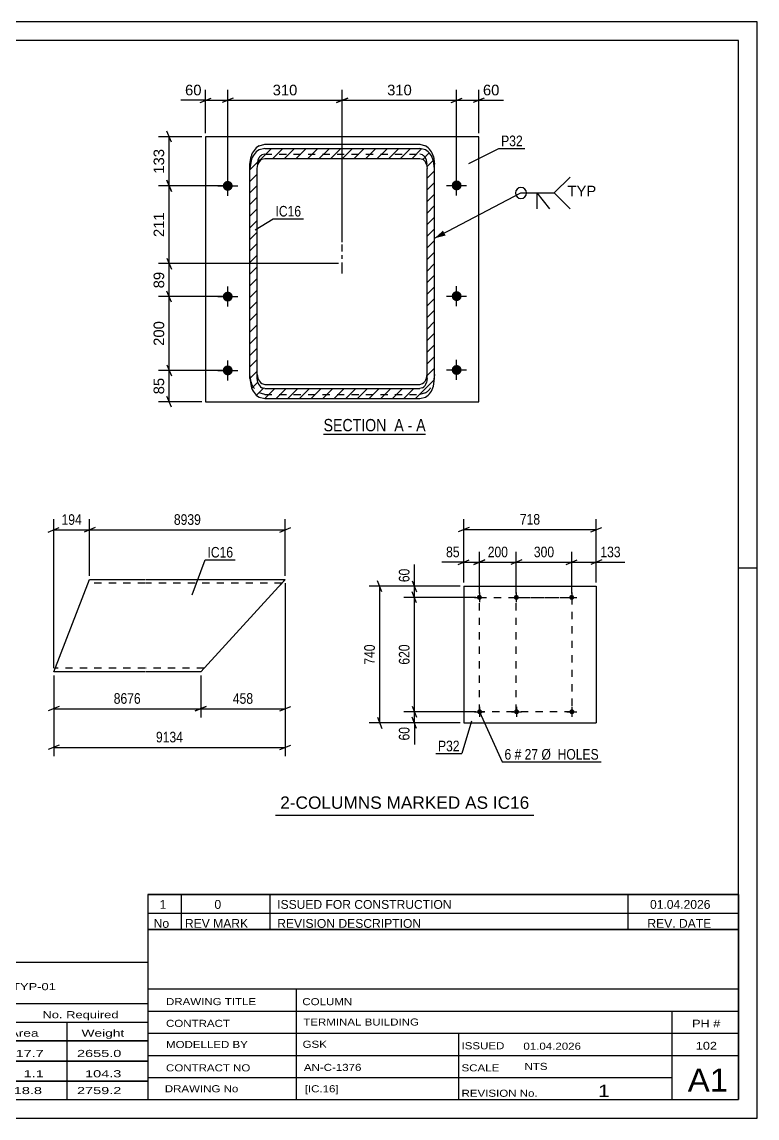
# Model space of a CAD drawing. Header units: millimetres. Extents: x 0 to 420, y 0 to 297.
# Drawn here: x 220.8 to 420, y 0 to 297 of the extents above; entities that cross this region are included whole.
import ezdxf

# ---------------------------------------------------------------- set-up
doc = ezdxf.new("R2010")
doc.units = ezdxf.units.MM
doc.linetypes.add('DXK_LINE_DOT2', pattern=[3.9198, 1.9599, -1.9599])
doc.linetypes.add('DXK_LINE_DOT3', pattern=[5.9187, 2.979, -0.9799, 0.9799, -0.9799])
doc.styles.add('Arial', font='ARIAL.TTF', dxfattribs={"height": 0.2})
doc.styles.add('Arial Narrow', font='ARIALN.TTF', dxfattribs={"height": 0.2})

# ---------------------------------------------------------------- blocks, each defined once
blk = doc.blocks.new('Unknown-762328251-1128')
at = {"color": 5, "linetype": 'Continuous'}
for p, q in [((420, 297), (0, 297)), ((420, 0), (420, 297)), ((415, 292), (5, 292)), ((415, 5), (415, 292)), ((420, 149), (415, 149)), ((5, 5), (415, 5)), ((0, 0), (420, 0))]:
    blk.add_line(p, q, dxfattribs=at)
blk = doc.blocks.new('Unknown-762328251-17 - 1809')
at = {"color": 6, "linetype": 'Continuous'}
blk.add_line((302.57, 185.33), (330.22, 185.33), dxfattribs=at)
at = {"color": 0, "linetype": 'Continuous'}
blk.add_wipeout([(320.68, 186.08), (320.68, 189.58), (302.57, 189.58), (302.57, 186.08)], dxfattribs=at)
at = {"color": 7, "linetype": 'Continuous', "style": 'Arial Narrow'}
blk.add_text('SECTION ', height=3.34, dxfattribs=at).set_placement((302.57, 186.08))
at = {"color": 0, "linetype": 'Continuous'}
blk.add_wipeout([(324.29, 186.08), (324.29, 189.58), (321.73, 189.58), (321.73, 186.08)], dxfattribs=at)
blk.add_wipeout([(326.61, 186.08), (326.61, 189.58), (325.34, 189.58), (325.34, 186.08)], dxfattribs=at)
at = {"color": 7, "linetype": 'Continuous', "style": 'Arial Narrow'}
blk.add_text('A', height=3.34, dxfattribs=at).set_placement((321.73, 186.08))
at = {"color": 0, "linetype": 'Continuous'}
blk.add_wipeout([(330.22, 186.08), (330.22, 189.58), (327.66, 189.58), (327.66, 186.08)], dxfattribs=at)
at = {"color": 7, "linetype": 'Continuous', "style": 'Arial Narrow'}
for s, p in [('-', (325.34, 186.08)), ('A', (327.66, 186.08))]:
    blk.add_text(s, height=3.34, dxfattribs=at).set_placement(p)
blk = doc.blocks.new('Bolt-762328251-1547 - 1513')
at = {"linetype": 'Continuous'}
for points in [[(344.84, 110.76, -1), (344.84, 109.41, -1)], [(354.84, 110.76, -1), (354.84, 109.41, -1)], [(369.84, 110.76, -1), (369.84, 109.41, -1)]]:
    blk.add_hatch(color=1, dxfattribs=at).paths.add_polyline_path(points)
at = {"color": 1, "linetype": 'Continuous'}
for p, q in [((343.49, 110.09), (346.19, 110.09)), ((344.84, 111.44), (344.84, 108.74)), ((353.49, 110.09), (356.19, 110.09)), ((354.84, 111.44), (354.84, 108.74)), ((368.49, 110.09), (371.19, 110.09)), ((369.84, 111.44), (369.84, 108.74))]:
    blk.add_line(p, q, dxfattribs=at)
blk = doc.blocks.new('Bolt-762328251-1552 - 1513')
at = {"linetype": 'Continuous'}
for points in [[(344.78, 141.76, -1), (344.78, 140.41, -1)], [(354.78, 141.76, -1), (354.78, 140.41, -1)], [(369.78, 141.76, -1), (369.78, 140.41, -1)]]:
    blk.add_hatch(color=1, dxfattribs=at).paths.add_polyline_path(points)
at = {"color": 1, "linetype": 'Continuous'}
for p, q in [((343.43, 141.09), (346.13, 141.09)), ((344.78, 142.44), (344.78, 139.74)), ((353.43, 141.09), (356.13, 141.09)), ((354.78, 142.44), (354.78, 139.74)), ((368.43, 141.09), (371.13, 141.09)), ((369.78, 142.44), (369.78, 139.74))]:
    blk.add_line(p, q, dxfattribs=at)
blk = doc.blocks.new('Part-762328251-1557 - 1513')
at = {"color": 2, "linetype": 'Continuous'}
for p, q in [((340.53, 144.09), (340.53, 107.09)), ((340.53, 144.09), (376.43, 144.09)), ((376.43, 144.09), (376.43, 107.09)), ((340.53, 107.09), (376.43, 107.09))]:
    blk.add_line(p, q, dxfattribs=at)
blk = doc.blocks.new('Part-762328251-1737 - 1731')
at = {"color": 2, "linetype": 'Continuous'}
for p, q in [((229.47, 120.91), (239.18, 145.91)), ((239.18, 145.91), (254.18, 145.91)), ((254.28, 145.91), (292.18, 145.91)), ((290.35, 143.91), (292.18, 145.91)), ((290.35, 143.91), (269.28, 120.91)), ((254.18, 120.91), (229.47, 120.91)), ((269.28, 120.91), (254.28, 120.91))]:
    blk.add_line(p, q, dxfattribs=at)
at = {"color": 7, "linetype": 'DXK_LINE_DOT2'}
for p, q in [((292.04, 145.76), (290.35, 143.91)), ((254.18, 144.91), (238.79, 144.91)), ((291.26, 144.91), (254.28, 144.91)), ((254.18, 121.91), (229.85, 121.91)), ((270.2, 121.91), (254.28, 121.91))]:
    blk.add_line(p, q, dxfattribs=at)
blk = doc.blocks.new('Bolt-762328251-1812 - 1809')
at = {"linetype": 'Continuous'}
for points in [[(275.26, 252.58, -1), (277.96, 252.58, -1)], [(275.26, 222.58, -1), (277.96, 222.58, -1)], [(275.26, 202.58, -1), (277.96, 202.58, -1)]]:
    blk.add_hatch(color=1, dxfattribs=at).paths.add_polyline_path(points)
at = {"color": 1, "linetype": 'Continuous'}
for p, q in [((273.91, 252.58), (279.31, 252.58)), ((276.61, 249.88), (276.61, 255.28)), ((276.61, 219.88), (276.61, 225.28)), ((273.91, 222.58), (279.31, 222.58)), ((276.61, 199.88), (276.61, 205.28)), ((273.91, 202.58), (279.31, 202.58))]:
    blk.add_line(p, q, dxfattribs=at)
blk = doc.blocks.new('Bolt-762328251-1811 - 1809')
at = {"linetype": 'Continuous'}
for points in [[(337.26, 252.7, -1), (339.96, 252.7, -1)], [(337.26, 222.7, -1), (339.96, 222.7, -1)], [(337.26, 202.7, -1), (339.96, 202.7, -1)]]:
    blk.add_hatch(color=1, dxfattribs=at).paths.add_polyline_path(points)
at = {"color": 1, "linetype": 'Continuous'}
for p, q in [((335.91, 252.7), (341.31, 252.7)), ((338.61, 250), (338.61, 255.4)), ((338.61, 220), (338.61, 225.4)), ((335.91, 222.7), (341.31, 222.7)), ((338.61, 200), (338.61, 205.4)), ((335.91, 202.7), (341.31, 202.7))]:
    blk.add_line(p, q, dxfattribs=at)
blk = doc.blocks.new('Part-762328251-1817 - 1809')
at = {"linetype": 'Continuous'}
h = blk.add_hatch(dxfattribs=at)
h.set_pattern_fill('', scale=0.7, style=0, pattern_type=0)
h.set_pattern_definition([(45, (282.6125, 200.3622), (-1.571545, 1.571545), [])])
h.paths.add_polyline_path([(282.61, 257.31), (282.61, 200.36), (282.92, 198.29), (283.78, 196.53), (285.08, 195.35), (286.61, 194.94), (328.61, 194.94), (330.14, 195.35), (331.44, 196.53), (332.31, 198.29), (332.61, 200.36), (332.61, 257.31), (332.31, 259.39), (331.44, 261.15), (330.14, 262.32), (328.61, 262.74), (286.61, 262.74), (285.08, 262.32), (283.78, 261.15), (282.92, 259.39)])
h.paths.add_polyline_path([(285.2, 259.23), (285.85, 259.82), (286.61, 260.02), (328.61, 260.02), (329.38, 259.82), (330.03, 259.23), (330.46, 258.35), (330.61, 257.31), (330.61, 200.36), (330.46, 199.32), (330.03, 198.44), (329.38, 197.86), (328.61, 197.65), (286.61, 197.65), (285.85, 197.86), (285.2, 198.44), (284.76, 199.32), (284.61, 200.36), (284.61, 257.31), (284.76, 258.35)])
at = {"color": 2, "linetype": 'Continuous'}
for p, q in [((285.08, 263.46), (286.61, 263.88)), ((286.61, 262.74), (285.08, 262.32)), ((286.61, 263.88), (328.61, 263.88)), ((286.61, 262.74), (328.61, 262.74)), ((328.61, 263.88), (330.14, 263.46)), ((330.14, 262.32), (328.61, 262.74)), ((282.61, 258.45), (282.92, 260.53)), ((282.92, 259.39), (282.61, 257.31)), ((282.61, 257.31), (282.61, 258.45)), ((285.85, 259.82), (286.61, 260.02)), ((286.61, 260.02), (328.61, 260.02)), ((328.61, 260.02), (329.38, 259.82)), ((332.31, 260.53), (332.61, 258.45)), ((332.61, 257.31), (332.31, 259.39)), ((332.61, 257.31), (332.61, 258.45)), ((282.61, 200.36), (282.61, 257.31)), ((284.61, 257.31), (284.76, 258.35)), ((284.61, 200.36), (284.61, 257.31)), ((330.46, 258.35), (330.61, 257.31)), ((330.61, 200.36), (330.61, 257.31)), ((332.61, 200.36), (332.61, 257.31)), ((282.61, 200.36), (282.92, 198.29)), ((284.61, 201.5), (284.76, 200.46)), ((284.76, 199.32), (284.61, 200.36)), ((285.85, 199), (286.61, 198.79)), ((328.61, 198.79), (329.38, 199)), ((330.46, 200.46), (330.61, 201.5)), ((330.61, 200.36), (330.46, 199.32)), ((332.31, 198.29), (332.61, 200.36)), ((286.61, 197.65), (285.85, 197.86)), ((286.61, 198.79), (328.61, 198.79)), ((286.61, 197.65), (328.61, 197.65)), ((329.38, 197.86), (328.61, 197.65)), ((285.08, 195.35), (286.61, 194.94)), ((286.61, 194.94), (328.61, 194.94)), ((328.61, 194.94), (330.14, 195.35))]:
    blk.add_line(p, q, dxfattribs=at)
at = {"color": 7, "linetype": 'DXK_LINE_DOT2'}
for p, q in [((284.76, 259.49), (284.61, 258.45)), ((284.61, 200.36), (284.61, 258.45)), ((286.61, 261.16), (285.85, 260.96)), ((286.61, 261.16), (328.61, 261.16)), ((329.38, 260.96), (328.61, 261.16)), ((330.61, 258.45), (330.46, 259.49)), ((330.61, 200.36), (330.61, 258.45)), ((282.61, 200.36), (282.61, 257.31)), ((332.61, 200.36), (332.61, 257.31)), ((282.92, 199.43), (282.61, 201.5)), ((332.61, 201.5), (332.31, 199.43)), ((286.61, 196.08), (285.08, 196.49)), ((286.61, 196.08), (328.61, 196.08)), ((330.14, 196.49), (328.61, 196.08))]:
    blk.add_line(p, q, dxfattribs=at)
at = {"color": 7, "linetype": 'DXK_LINE_DOT3'}
blk.add_line((307.61, 228.84), (307.61, 236.73), dxfattribs=at)
at = {"color": 2, "linetype": 'Continuous'}
for centre, radius, start, end in [((287.71, 259.26), 4.96, 122.0021, 165.1818), ((287.71, 258.12), 4.96, 122.0018, 165.1816), ((327.52, 259.26), 4.96, 14.8182, 57.9979), ((327.52, 258.12), 4.96, 14.8184, 57.9982), ((287.16, 257.72), 2.48, 122.0018, 165.1816), ((328.06, 257.72), 2.48, 14.8184, 57.9982), ((287.16, 201.1), 2.48, 194.8182, 237.9979), ((287.16, 199.96), 2.48, 194.8184, 237.9982), ((328.06, 201.1), 2.48, 302.0021, 345.1818), ((328.06, 199.96), 2.48, 302.0018, 345.1816), ((287.71, 199.55), 4.96, 194.8184, 237.9982), ((327.52, 199.55), 4.96, 302.0018, 345.1816)]:
    blk.add_arc(centre, radius, start, end, dxfattribs=at)
at = {"color": 7, "linetype": 'DXK_LINE_DOT2'}
for centre, radius, start, end in [((287.16, 258.86), 2.48, 122.0021, 165.1818), ((328.06, 258.86), 2.48, 14.8182, 57.9979), ((287.71, 200.69), 4.96, 194.8182, 237.9979), ((327.52, 200.69), 4.96, 302.0021, 345.1818)]:
    blk.add_arc(centre, radius, start, end, dxfattribs=at)
blk = doc.blocks.new('Part-762328251-1822 - 1809')
at = {"color": 2, "linetype": 'Continuous'}
for p, q in [((344.61, 265.88), (270.61, 265.88)), ((270.61, 265.88), (270.61, 194.08)), ((344.61, 194.08), (344.61, 265.88)), ((270.61, 194.08), (344.61, 194.08))]:
    blk.add_line(p, q, dxfattribs=at)
blk = doc.blocks.new('Rectangle-762328251-1674 - 1513')
at = {"color": 1, "linetype": 'DXK_LINE_DOT2'}
blk.add_lwpolyline([(344.78, 141.09), (369.78, 141.09), (369.78, 110.09), (344.78, 110.09), (344.78, 141.09)], close=True, dxfattribs=at)
blk = doc.blocks.new('Rectangle-762328251-1655 - 1513')
at = {"color": 1, "linetype": 'DXK_LINE_DOT2'}
blk.add_lwpolyline([(354.78, 141.09), (369.78, 141.09), (369.78, 110.09), (354.78, 110.09), (354.78, 141.09)], close=True, dxfattribs=at)
blk = doc.blocks.new('StraightDimension-762328251-1560 - 1513')
at = {"color": 7, "linetype": 'Continuous'}
for p, q in [((340.53, 145.09), (340.53, 162.31)), ((376.43, 145.09), (376.43, 162.31)), ((342.03, 160.06), (339.03, 158.86)), ((340.53, 159.46), (376.43, 159.46)), ((374.93, 158.86), (377.93, 160.06))]:
    blk.add_line(p, q, dxfattribs=at)
at = {"color": 0}
blk.add_wipeout([(361.82, 160.21), (361.82, 164.41), (355.14, 164.41), (355.14, 160.21)], dxfattribs=at)
at = {"color": 3, "style": 'Arial Narrow'}
blk.add_text('718', height=2.863, dxfattribs=at).set_placement((355.74, 160.81))
blk = doc.blocks.new('StraightDimension-762328251-1571 - 1513')
at = {"color": 7, "linetype": 'Continuous'}
for p, q in [((369.78, 142.09), (369.78, 153.46)), ((376.43, 145.09), (376.43, 153.46)), ((368.28, 150.01), (371.28, 151.21)), ((369.78, 150.61), (376.43, 150.61)), ((377.93, 151.21), (374.93, 150.01))]:
    blk.add_line(p, q, dxfattribs=at)
at = {"color": 0}
blk.add_wipeout([(383.64, 151.36), (383.64, 155.56), (376.95, 155.56), (376.95, 151.36)], dxfattribs=at)
at = {"color": 7, "linetype": 'Continuous'}
blk.add_line((376.43, 150.61), (384.16, 150.61), dxfattribs=at)
blk.add_line((376.43, 150.61), (384.16, 150.61), dxfattribs=at)
at = {"color": 3, "style": 'Arial Narrow'}
blk.add_text('133', height=2.863, dxfattribs=at).set_placement((377.55, 151.96))
blk = doc.blocks.new('StraightDimension-762328251-1588 - 1513')
at = {"color": 7, "linetype": 'Continuous'}
for p, q in [((340.53, 145.09), (340.53, 153.46)), ((344.78, 142.09), (344.78, 153.46)), ((339.03, 150.01), (342.03, 151.21)), ((340.53, 150.61), (344.78, 150.61)), ((346.28, 151.21), (343.28, 150.01))]:
    blk.add_line(p, q, dxfattribs=at)
at = {"color": 0}
blk.add_wipeout([(340, 151.36), (340, 155.56), (335.15, 155.56), (335.15, 151.36)], dxfattribs=at)
at = {"color": 7, "linetype": 'Continuous'}
blk.add_line((340.53, 150.61), (334.62, 150.61), dxfattribs=at)
blk.add_line((340.53, 150.61), (334.62, 150.61), dxfattribs=at)
at = {"color": 3, "style": 'Arial Narrow'}
blk.add_text('85', height=2.863, dxfattribs=at).set_placement((335.75, 151.96))
blk = doc.blocks.new('StraightDimension-762328251-1602 - 1513')
at = {"color": 7, "linetype": 'Continuous'}
for p, q in [((318.39, 142.59), (317.19, 145.59)), ((339.53, 144.09), (314.94, 144.09)), ((317.79, 107.09), (317.79, 144.09)), ((339.53, 107.09), (314.94, 107.09)), ((317.19, 108.59), (318.39, 105.59))]:
    blk.add_line(p, q, dxfattribs=at)
at = {"color": 0}
blk.add_wipeout([(317.04, 128.93), (312.84, 128.93), (312.84, 122.25), (317.04, 122.25)], dxfattribs=at)
at = {"color": 3, "style": 'Arial Narrow'}
blk.add_text('740', height=2.863, rotation=90.0002, dxfattribs=at).set_placement((316.44, 122.85))
blk = doc.blocks.new('StraightDimension-762328251-1613 - 1513')
at = {"color": 7, "linetype": 'Continuous'}
for p, q in [((343.84, 110.09), (324.33, 110.09)), ((326.58, 111.59), (327.78, 108.59)), ((327.18, 107.09), (327.18, 110.09)), ((339.53, 107.09), (324.33, 107.09)), ((327.78, 105.59), (326.58, 108.59))]:
    blk.add_line(p, q, dxfattribs=at)
at = {"color": 0}
blk.add_wipeout([(326.43, 106.56), (322.23, 106.56), (322.23, 101.71), (326.43, 101.71)], dxfattribs=at)
at = {"color": 7, "linetype": 'Continuous'}
blk.add_line((327.18, 107.09), (327.18, 101.18), dxfattribs=at)
blk.add_line((327.18, 107.09), (327.18, 101.18), dxfattribs=at)
at = {"color": 3, "style": 'Arial Narrow'}
blk.add_text('60', height=2.863, rotation=90.0002, dxfattribs=at).set_placement((325.83, 102.31))
blk = doc.blocks.new('StraightDimension-762328251-1626 - 1513')
at = {"color": 7, "linetype": 'Continuous'}
for p, q in [((327.78, 139.59), (326.58, 142.59)), ((343.78, 141.09), (324.33, 141.09)), ((327.18, 110.09), (327.18, 141.09)), ((343.84, 110.09), (324.33, 110.09)), ((326.58, 111.59), (327.78, 108.59))]:
    blk.add_line(p, q, dxfattribs=at)
at = {"color": 0}
blk.add_wipeout([(326.43, 128.93), (322.23, 128.93), (322.23, 122.25), (326.43, 122.25)], dxfattribs=at)
at = {"color": 3, "style": 'Arial Narrow'}
blk.add_text('620', height=2.863, rotation=90.0002, dxfattribs=at).set_placement((325.83, 122.85))
blk = doc.blocks.new('StraightDimension-762328251-1642 - 1513')
at = {"color": 7, "linetype": 'Continuous'}
for p, q in [((326.58, 145.59), (327.78, 142.59)), ((339.53, 144.09), (324.33, 144.09)), ((327.78, 139.59), (326.58, 142.59)), ((327.18, 141.09), (327.18, 144.09)), ((343.78, 141.09), (324.33, 141.09))]:
    blk.add_line(p, q, dxfattribs=at)
at = {"color": 0}
blk.add_wipeout([(326.43, 149.47), (322.23, 149.47), (322.23, 144.61), (326.43, 144.61)], dxfattribs=at)
at = {"color": 7, "linetype": 'Continuous'}
blk.add_line((327.18, 144.09), (327.18, 149.99), dxfattribs=at)
blk.add_line((327.18, 144.09), (327.18, 149.99), dxfattribs=at)
at = {"color": 3, "style": 'Arial Narrow'}
blk.add_text('60', height=2.863, rotation=90.0002, dxfattribs=at).set_placement((325.83, 145.21))
blk = doc.blocks.new('StraightDimension-762328251-3173 - 1513')
at = {"color": 7, "linetype": 'Continuous'}
for p, q in [((344.78, 142.09), (344.78, 153.46)), ((354.78, 142.09), (354.78, 153.46)), ((343.28, 150.01), (346.28, 151.21)), ((344.78, 150.61), (354.78, 150.61)), ((356.28, 151.21), (353.28, 150.01))]:
    blk.add_line(p, q, dxfattribs=at)
at = {"color": 0}
blk.add_wipeout([(353.12, 151.36), (353.12, 155.56), (346.44, 155.56), (346.44, 151.36)], dxfattribs=at)
at = {"color": 3, "style": 'Arial Narrow'}
blk.add_text('200', height=2.863, dxfattribs=at).set_placement((347.04, 151.96))
blk = doc.blocks.new('StraightDimension-762328251-3175 - 1513')
at = {"color": 7, "linetype": 'Continuous'}
for p, q in [((354.78, 142.09), (354.78, 153.46)), ((369.78, 142.09), (369.78, 153.46)), ((356.28, 151.21), (353.28, 150.01)), ((354.78, 150.61), (369.78, 150.61)), ((368.28, 150.01), (371.28, 151.21))]:
    blk.add_line(p, q, dxfattribs=at)
at = {"color": 0}
blk.add_wipeout([(365.62, 151.36), (365.62, 155.56), (358.94, 155.56), (358.94, 151.36)], dxfattribs=at)
at = {"color": 3, "style": 'Arial Narrow'}
blk.add_text('300', height=2.863, dxfattribs=at).set_placement((359.54, 151.96))
blk = doc.blocks.new('StraightDimension-762328251-1764 - 1731')
at = {"color": 7, "linetype": 'Continuous'}
for p, q in [((239.18, 146.91), (239.18, 162.24)), ((292.18, 146.91), (292.18, 162.24)), ((240.68, 159.99), (237.68, 158.79)), ((239.18, 159.39), (292.18, 159.39)), ((290.68, 158.79), (293.68, 159.99))]:
    blk.add_line(p, q, dxfattribs=at)
at = {"color": 0}
blk.add_wipeout([(269.94, 160.14), (269.94, 164.34), (261.42, 164.34), (261.42, 160.14)], dxfattribs=at)
at = {"color": 3, "style": 'Arial Narrow'}
blk.add_text('8939', height=2.863, dxfattribs=at).set_placement((262.02, 160.74))
blk = doc.blocks.new('StraightDimension-762328251-1740 - 1731')
at = {"color": 7, "linetype": 'Continuous'}
for p, q in [((292.18, 144.91), (292.18, 98.05)), ((229.47, 119.91), (229.47, 98.05)), ((230.97, 101.05), (227.97, 99.85)), ((290.68, 99.85), (293.68, 101.05)), ((229.47, 100.45), (292.18, 100.45))]:
    blk.add_line(p, q, dxfattribs=at)
at = {"color": 0}
blk.add_wipeout([(265.08, 101.2), (265.08, 105.4), (256.56, 105.4), (256.56, 101.2)], dxfattribs=at)
at = {"color": 3, "style": 'Arial Narrow'}
blk.add_text('9134', height=2.863, dxfattribs=at).set_placement((257.16, 101.8))
blk = doc.blocks.new('StraightDimension-762328251-1751 - 1731')
at = {"color": 7, "linetype": 'Continuous'}
for p, q in [((229.47, 121.91), (229.47, 162.24)), ((239.18, 146.91), (239.18, 162.24)), ((227.97, 158.79), (230.97, 159.99)), ((229.47, 159.39), (239.18, 159.39)), ((240.68, 159.99), (237.68, 158.79))]:
    blk.add_line(p, q, dxfattribs=at)
at = {"color": 0}
blk.add_wipeout([(237.67, 160.14), (237.67, 164.34), (230.98, 164.34), (230.98, 160.14)], dxfattribs=at)
at = {"color": 3, "style": 'Arial Narrow'}
blk.add_text('194', height=2.863, dxfattribs=at).set_placement((231.58, 160.74))
blk = doc.blocks.new('StraightDimension-762328251-1793 - 1731')
at = {"color": 7, "linetype": 'Continuous'}
for p, q in [((292.18, 144.91), (292.18, 108.51)), ((269.28, 119.91), (269.28, 108.51)), ((270.78, 111.51), (267.78, 110.31)), ((269.28, 110.91), (292.18, 110.91)), ((290.68, 110.31), (293.68, 111.51))]:
    blk.add_line(p, q, dxfattribs=at)
at = {"color": 0}
blk.add_wipeout([(284.07, 111.66), (284.07, 115.86), (277.39, 115.86), (277.39, 111.66)], dxfattribs=at)
at = {"color": 3, "style": 'Arial Narrow'}
blk.add_text('458', height=2.863, dxfattribs=at).set_placement((277.99, 112.26))
blk = doc.blocks.new('StraightDimension-762328251-1778 - 1731')
at = {"color": 7, "linetype": 'Continuous'}
for p, q in [((229.47, 119.91), (229.47, 108.51)), ((269.28, 119.91), (269.28, 108.51)), ((230.97, 111.51), (227.97, 110.31)), ((229.47, 110.91), (269.28, 110.91)), ((267.78, 110.31), (270.78, 111.51))]:
    blk.add_line(p, q, dxfattribs=at)
at = {"color": 0}
blk.add_wipeout([(253.63, 111.66), (253.63, 115.86), (245.12, 115.86), (245.12, 111.66)], dxfattribs=at)
at = {"color": 3, "style": 'Arial Narrow'}
blk.add_text('8676', height=2.863, dxfattribs=at).set_placement((245.72, 112.26))
blk = doc.blocks.new('StraightDimension-762328251-2957 - 1809')
at = {"color": 7, "linetype": 'Continuous'}
for p, q in [((260.13, 233.01), (261.33, 230.01)), ((306.61, 231.51), (257.88, 231.51)), ((260.73, 222.58), (260.73, 231.51)), ((261.33, 221.08), (260.13, 224.08)), ((275.61, 222.58), (257.88, 222.58))]:
    blk.add_line(p, q, dxfattribs=at)
at = {"color": 0}
blk.add_wipeout([(259.98, 229.87), (255.78, 229.87), (255.78, 224.22), (259.98, 224.22)], dxfattribs=at)
at = {"color": 3, "style": 'Arial'}
blk.add_text('89', height=2.865, rotation=90.0002, dxfattribs=at).set_placement((259.38, 224.82))
blk = doc.blocks.new('StraightDimension-762328251-1874 - 1809')
at = {"color": 7, "linetype": 'Continuous'}
for p, q in [((269.11, 275.16), (272.11, 276.36)), ((270.61, 266.88), (270.61, 278.61)), ((278.11, 276.36), (275.11, 275.16)), ((276.61, 253.58), (276.61, 278.61)), ((270.61, 275.76), (276.61, 275.76))]:
    blk.add_line(p, q, dxfattribs=at)
at = {"color": 0}
blk.add_wipeout([(270.09, 276.51), (270.09, 280.71), (264.44, 280.71), (264.44, 276.51)], dxfattribs=at)
at = {"color": 7, "linetype": 'Continuous'}
blk.add_line((270.61, 275.76), (263.92, 275.76), dxfattribs=at)
blk.add_line((270.61, 275.76), (263.92, 275.76), dxfattribs=at)
at = {"color": 3, "style": 'Arial'}
blk.add_text('60', height=2.865, dxfattribs=at).set_placement((265.04, 277.11))
blk = doc.blocks.new('StraightDimension-762328251-1887 - 1809')
at = {"color": 7, "linetype": 'Continuous'}
for p, q in [((337.11, 275.16), (340.11, 276.36)), ((338.61, 253.7), (338.61, 278.61)), ((346.11, 276.36), (343.11, 275.16)), ((344.61, 266.88), (344.61, 278.61)), ((338.61, 275.76), (344.61, 275.76))]:
    blk.add_line(p, q, dxfattribs=at)
at = {"color": 0}
blk.add_wipeout([(350.79, 276.51), (350.79, 280.71), (345.14, 280.71), (345.14, 276.51)], dxfattribs=at)
at = {"color": 7, "linetype": 'Continuous'}
blk.add_line((344.61, 275.76), (351.31, 275.76), dxfattribs=at)
blk.add_line((344.61, 275.76), (351.31, 275.76), dxfattribs=at)
at = {"color": 3, "style": 'Arial'}
blk.add_text('60', height=2.865, dxfattribs=at).set_placement((345.74, 277.11))
blk = doc.blocks.new('StraightDimension-762328251-1900 - 1809')
at = {"color": 7, "linetype": 'Continuous'}
for p, q in [((309.11, 276.36), (306.11, 275.16)), ((307.61, 237.29), (307.61, 278.61)), ((337.11, 275.16), (340.11, 276.36)), ((338.61, 253.7), (338.61, 278.61)), ((307.61, 275.76), (338.61, 275.76))]:
    blk.add_line(p, q, dxfattribs=at)
at = {"color": 0}
blk.add_wipeout([(327.05, 276.51), (327.05, 280.71), (319.18, 280.71), (319.18, 276.51)], dxfattribs=at)
at = {"color": 3, "style": 'Arial'}
blk.add_text('310', height=2.865, dxfattribs=at).set_placement((319.78, 277.11))
blk = doc.blocks.new('StraightDimension-762328251-1913 - 1809')
at = {"color": 7, "linetype": 'Continuous'}
for p, q in [((278.11, 276.36), (275.11, 275.16)), ((276.61, 253.58), (276.61, 278.61)), ((306.11, 275.16), (309.11, 276.36)), ((307.61, 237.29), (307.61, 278.61)), ((276.61, 275.76), (307.61, 275.76))]:
    blk.add_line(p, q, dxfattribs=at)
at = {"color": 0}
blk.add_wipeout([(296.05, 276.51), (296.05, 280.71), (288.18, 280.71), (288.18, 276.51)], dxfattribs=at)
at = {"color": 3, "style": 'Arial'}
blk.add_text('310', height=2.865, dxfattribs=at).set_placement((288.78, 277.11))
blk = doc.blocks.new('StraightDimension-762328251-2955 - 1809')
at = {"color": 7, "linetype": 'Continuous'}
for p, q in [((261.33, 264.38), (260.13, 267.38)), ((269.61, 265.88), (257.88, 265.88)), ((260.73, 252.58), (260.73, 265.88)), ((275.61, 252.58), (257.88, 252.58)), ((260.13, 254.08), (261.33, 251.08))]:
    blk.add_line(p, q, dxfattribs=at)
at = {"color": 0}
blk.add_wipeout([(259.98, 263.16), (255.78, 263.16), (255.78, 255.29), (259.98, 255.29)], dxfattribs=at)
at = {"color": 3, "style": 'Arial'}
blk.add_text('133', height=2.865, rotation=90.0002, dxfattribs=at).set_placement((259.38, 255.89))
blk = doc.blocks.new('StraightDimension-762328251-2956 - 1809')
at = {"color": 7, "linetype": 'Continuous'}
for p, q in [((275.61, 252.58), (257.88, 252.58)), ((261.33, 251.08), (260.13, 254.08)), ((260.73, 231.51), (260.73, 252.58)), ((260.13, 233.01), (261.33, 230.01)), ((306.61, 231.51), (257.88, 231.51))]:
    blk.add_line(p, q, dxfattribs=at)
at = {"color": 0}
blk.add_wipeout([(259.98, 245.98), (255.78, 245.98), (255.78, 238.11), (259.98, 238.11)], dxfattribs=at)
at = {"color": 3, "style": 'Arial'}
blk.add_text('211', height=2.865, rotation=90.0002, dxfattribs=at).set_placement((259.38, 238.71))
blk = doc.blocks.new('StraightDimension-762328251-2958 - 1809')
at = {"color": 7, "linetype": 'Continuous'}
for p, q in [((261.33, 221.08), (260.13, 224.08)), ((275.61, 222.58), (257.88, 222.58)), ((260.73, 202.58), (260.73, 222.58)), ((275.61, 202.58), (257.88, 202.58)), ((260.13, 204.08), (261.33, 201.08))]:
    blk.add_line(p, q, dxfattribs=at)
at = {"color": 0}
blk.add_wipeout([(259.98, 216.51), (255.78, 216.51), (255.78, 208.64), (259.98, 208.64)], dxfattribs=at)
at = {"color": 3, "style": 'Arial'}
blk.add_text('200', height=2.865, rotation=90.0002, dxfattribs=at).set_placement((259.38, 209.24))
blk = doc.blocks.new('StraightDimension-762328251-2959 - 1809')
at = {"color": 7, "linetype": 'Continuous'}
for p, q in [((275.61, 202.58), (257.88, 202.58)), ((260.13, 204.08), (261.33, 201.08)), ((260.73, 194.08), (260.73, 202.58)), ((269.61, 194.08), (257.88, 194.08)), ((261.33, 192.58), (260.13, 195.58))]:
    blk.add_line(p, q, dxfattribs=at)
at = {"color": 0}
blk.add_wipeout([(259.98, 201.15), (255.78, 201.15), (255.78, 195.5), (259.98, 195.5)], dxfattribs=at)
at = {"color": 3, "style": 'Arial'}
blk.add_text('85', height=2.865, rotation=90.0002, dxfattribs=at).set_placement((259.38, 196.1))
blk = doc.blocks.new('Unknown-762328251-3635')
at = {"color": 7, "linetype": 'Continuous'}
for p, q in [((255, 51.05), (255, 5)), ((255, 51.05), (415, 51.05)), ((415, 51), (415, 5)), ((255, 35), (415, 35)), ((295.14, 35), (295.14, 5)), ((255, 29), (415, 29)), ((397, 5.05), (397, 29.05)), ((255, 23), (415, 23)), ((339.14, 23), (339.14, 5)), ((255, 17), (415, 17)), ((255, 11), (397, 11)), ((255, 5), (415, 5))]:
    blk.add_line(p, q, dxfattribs=at)
at = {"color": 7, "style": 'Arial Narrow'}
for s, height, width, p in [('DRAWING TITLE', 1.9089, 1.425378, (259.88, 30.61)), ('COLUMN', 1.909, 1.425378, (296.81, 30.59)), ('TERMINAL BUILDING', 1.9089, 1.425378, (297.06, 25.07)), ('CONTRACT', 1.909, 1.425378, (259.88, 24.71)), ('MODELLED BY', 1.9089, 1.425378, (259.88, 18.98)), ('GSK', 1.909, 1.425378, (296.88, 19.04)), ('ISSUED', 1.909, 1.425378, (339.94, 18.64)), ('01.04.2026', 1.909, 1.425378, (356.69, 18.52)), ('CONTRACT NO', 1.9089, 1.425378, (259.88, 12.66)), ('AN-C-1376', 1.909, 1.425378, (297.23, 12.78)), ('SCALE', 1.909, 1.425378, (339.94, 12.65)), ('A1', 6.204, 1.25, (401.24, 7.2)), ('DRAWING No', 1.909, 1.425378, (259.56, 7)), ('[IC.16]', 1.909, 1.425378, (297.46, 6.99)), ('1', 3.34, 1.5, (376.91, 5.68)), ('REVISION No.', 1.9089, 1.425378, (339.94, 5.77))]:
    blk.add_text(s, height=height, dxfattribs=dict(at, width=width)).set_placement(p)
at = {"color": 7, "linetype": 'Continuous', "style": 'Arial Narrow'}
for s, height, width, p in [('PH #', 2.1, 1.42538, (402.4, 24.55)), ('102', 2.1, 1.42538, (403.41, 18.55)), ('NTS', 1.909, 1.425378, (357, 13.05))]:
    blk.add_text(s, height=height, dxfattribs=dict(at, width=width)).set_placement(p)
blk = doc.blocks.new('Unknown-762328251-3636')
at = {"color": 7, "linetype": 'Continuous'}
for p, q in [((255, 60.55), (415, 60.55)), ((415, 60.55), (255, 60.55)), ((255, 60.55), (255, 55.55)), ((264, 60.55), (264, 55.55)), ((288, 60.55), (288, 55.55)), ((385, 60.55), (385, 55.55)), ((415, 60.55), (415, 55.55)), ((255, 55.55), (415, 55.55)), ((255, 55.55), (255, 51.05)), ((255, 55.55), (415, 55.55)), ((264, 55.55), (264, 51.05)), ((288, 55.55), (288, 51.05)), ((385, 55.55), (385, 51.05)), ((415, 55.55), (415, 51.05)), ((415, 51.05), (255, 51.05))]:
    blk.add_line(p, q, dxfattribs=at)
at = {"color": 7, "linetype": 'Continuous', "style": 'Arial Narrow'}
for s, height, width, p in [('1', 2.39, 1.196471, (258.16, 56.7)), ('0', 2.39, 1.196471, (273, 56.7)), ('ISSUED FOR CONSTRUCTION', 2.3861, 1.196471, (290, 56.7)), ('01.04.2026', 2.386, 1.196471, (391, 56.7)), ('No', 2.386, 1.2, (256.54, 51.55)), ('REV MARK', 2.386, 1.2, (265, 51.55)), ('REVISION DESCRIPTION', 2.3861, 1.2, (290, 51.55)), ('REV. DATE', 2.386, 1.2, (390.28, 51.55))]:
    blk.add_text(s, height=height, dxfattribs=dict(at, width=width)).set_placement(p)
blk = doc.blocks.new('Unknown-762328251-3637')
at = {"color": 7, "linetype": 'Continuous'}
for p, q in [((95, 42.25), (255, 42.25)), ((95, 31), (95, 42.25)), ((255, 42.25), (255, 31)), ((95, 31), (255, 31)), ((95, 31), (95, 26)), ((255, 31), (255, 26)), ((95, 26), (255, 26)), ((95, 26), (95, 21)), ((119, 26), (119, 21)), ((154.5, 26), (154.5, 21)), ((180.5, 26), (180.5, 21)), ((193.5, 26), (193.5, 21)), ((211, 26), (211, 21)), ((233, 26), (233, 21)), ((255, 26), (255, 21)), ((95, 21), (255, 21)), ((95, 20.95), (95, 15.55)), ((95, 20.95), (255, 20.95)), ((119, 21), (119, 15.5)), ((154.5, 21), (154.5, 15.5)), ((180.5, 21), (180.5, 15.5)), ((193.5, 21), (193.5, 15.5)), ((211, 21), (211, 15.5)), ((233, 21), (233, 15.5)), ((255, 20.95), (255, 15.55)), ((95, 15.55), (255, 15.55)), ((95, 15.45), (95, 10.05)), ((95, 15.45), (255, 15.45)), ((119, 15.5), (119, 10)), ((154.5, 15.5), (154.5, 10)), ((180.5, 15.5), (180.5, 10)), ((193.5, 15.5), (193.5, 10)), ((211, 15.5), (211, 10)), ((233, 15.5), (233, 10)), ((255, 15.45), (255, 10.05)), ((95, 10.05), (255, 10.05)), ((95, 10), (255, 10)), ((95, 10), (95, 5)), ((211, 10), (211, 5)), ((233, 10), (233, 5)), ((255, 10), (255, 5)), ((95, 5), (255, 5))]:
    blk.add_line(p, q, dxfattribs=at)
at = {"color": 7, "style": 'Arial Narrow'}
for s, height, width, p in [('GENERAL NOTES & WELD DETAILS :', 2.8633, 1.4, (96.15, 34.56)), ('REFER TYP DRAWING TYP-01', 1.9089, 1.6, (179.7, 34.66)), ("MATERIAL LIST FOR ASSEMBLY MK'D", 1.9089, 1.6, (96.15, 27.06)), ('IC16', 1.909, 1.794707, (190.65, 26.97)), ('2', 1.91, 1.794707, (217.08, 27.06)), ('No. Required', 1.9089, 1.6, (226.41, 27.06)), ('Mark', 1.909, 1.7, (96.34, 22)), ('Profile', 1.909, 1.7, (129.41, 22)), ('Material', 1.909, 1.7, (159.54, 22.06)), ('No.', 1.909, 1.7, (184.5, 22.06)), ('Length', 1.909, 1.7, (195, 22.06)), ('Area', 1.909, 1.7, (217.5, 22.06)), ('Weight', 1.909, 1.7, (237, 22.06))]:
    blk.add_text(s, height=height, dxfattribs=dict(at, width=width)).set_placement(p)
at = {"color": 7, "linetype": 'Continuous', "style": 'Arial Narrow'}
for s, height, width, p in [('IC16', 1.909, 1.794707, (96.5, 16.56)), ('SHS500*20', 1.909, 1.794707, (121, 16.56)), ('E350', 1.909, 1.794707, (160.74, 16.56)), ('1', 1.91, 1.794707, (184.86, 16.56)), ('9134', 1.909, 1.794707, (197.58, 16.56)), ('17.7', 1.909, 1.794707, (219.13, 16.56)), ('2655.0', 1.909, 1.794707, (235.77, 16.56)), ('P32', 1.909, 1.794707, (96.5, 11.06)), ('PL25*718', 1.909, 1.794707, (121, 11.06)), ('E350', 1.909, 1.794707, (160.74, 11.06)), ('1', 1.91, 1.794707, (184.86, 11.06)), ('740', 1.909, 1.794707, (199.77, 11.06)), ('1.1', 1.909, 1.794707, (221.32, 11.06)), ('104.3', 1.909, 1.794707, (237.96, 11.06)), ('Total', 1.909, 1.7, (197.33, 6.5)), ('18.8', 1.909, 1.794707, (218.64, 6.5)), ('2759.2', 1.909, 1.794707, (235.77, 6.5))]:
    blk.add_text(s, height=height, dxfattribs=dict(at, width=width)).set_placement(p)
blk = doc.blocks.new('Unknown-762328251-3638')
at = {"color": 7, "linetype": 'Continuous'}
blk.add_line((289.5, 82.05), (359.5, 82.05), dxfattribs=at)
at = {"color": 7, "style": 'Arial'}
blk.add_text('2-COLUMNS MARKED AS IC16', height=3.3428, dxfattribs=at).set_placement((290.82, 83.8))
blk = doc.blocks.new('MarkSet-762328251-1721 - 1513')
at = {"color": 0}
blk.add_wipeout([(353.4, 97.13), (353.4, 100.13), (351.58, 100.13), (351.58, 97.13)], dxfattribs=at)
blk.add_wipeout([(353.4, 97.13), (353.4, 100.13), (351.58, 100.13), (351.58, 97.13)], dxfattribs=at)
at = {"color": 7, "linetype": 'Continuous'}
blk.add_line((344.78, 110.09), (350.98, 96.53), dxfattribs=at)
at = {"color": 0}
blk.add_wipeout([(356.13, 97.13), (356.13, 100.13), (354.3, 100.13), (354.3, 97.13)], dxfattribs=at)
blk.add_wipeout([(356.13, 97.13), (356.13, 100.13), (354.3, 100.13), (354.3, 97.13)], dxfattribs=at)
at = {"color": 3, "style": 'Arial Narrow'}
blk.add_text('6', height=2.86, dxfattribs=at).set_placement((351.58, 97.13))
at = {"color": 0}
blk.add_wipeout([(360.69, 97.13), (360.69, 100.13), (357.03, 100.13), (357.03, 97.13)], dxfattribs=at)
blk.add_wipeout([(360.69, 97.13), (360.69, 100.13), (357.03, 100.13), (357.03, 97.13)], dxfattribs=at)
at = {"color": 3, "style": 'Arial Narrow'}
blk.add_text('#', height=2.86, dxfattribs=at).set_placement((354.3, 97.13))
at = {"color": 0}
blk.add_wipeout([(377.12, 97.13), (377.12, 100.13), (361.59, 100.13), (361.59, 97.13)], dxfattribs=at)
blk.add_wipeout([(377.12, 97.13), (377.12, 100.13), (361.59, 100.13), (361.59, 97.13)], dxfattribs=at)
at = {"color": 7, "linetype": 'Continuous'}
blk.add_line((350.98, 96.53), (377.72, 96.53), dxfattribs=at)
at = {"color": 3, "style": 'Arial Narrow'}
for s, p in [('27', (357.03, 97.13)), ('Ø  HOLES', (361.59, 97.13))]:
    blk.add_text(s, height=2.863, dxfattribs=at).set_placement(p)
blk = doc.blocks.new('Mark-762328251-1553 - 1513')
at = {"color": 0}
blk.add_wipeout([(339.41, 99.39), (339.41, 102.39), (333.56, 102.39), (333.56, 99.39)], dxfattribs=at)
blk.add_wipeout([(339.41, 99.39), (339.41, 102.39), (333.56, 102.39), (333.56, 99.39)], dxfattribs=at)
at = {"color": 30, "linetype": 'Continuous'}
for p in [(342.66, 107.57), (332.96, 98.79)]:
    blk.add_line(p, (340.01, 98.79), dxfattribs=at)
at = {"color": 3, "style": 'Arial Narrow'}
blk.add_text('P32', height=2.863, dxfattribs=at).set_placement((333.56, 99.39))
blk = doc.blocks.new('Mark-762328251-1733 - 1731')
at = {"color": 0}
blk.add_wipeout([(278.06, 151.88), (278.06, 154.88), (271.12, 154.88), (271.12, 151.88)], dxfattribs=at)
blk.add_wipeout([(278.06, 151.88), (278.06, 154.88), (271.12, 154.88), (271.12, 151.88)], dxfattribs=at)
at = {"color": 30, "linetype": 'Continuous'}
for p, q in [((266.98, 141.74), (270.52, 151.28)), ((270.52, 151.28), (278.66, 151.28))]:
    blk.add_line(p, q, dxfattribs=at)
at = {"color": 3, "style": 'Arial Narrow'}
blk.add_text('IC16', height=2.863, dxfattribs=at).set_placement((271.12, 151.88))
blk = doc.blocks.new('Mark-762328251-1813 - 1809')
at = {"color": 0}
blk.add_wipeout([(296.49, 244.28), (296.49, 247.28), (289.54, 247.28), (289.54, 244.28)], dxfattribs=at)
blk.add_wipeout([(296.49, 244.28), (296.49, 247.28), (289.54, 247.28), (289.54, 244.28)], dxfattribs=at)
at = {"color": 30, "linetype": 'Continuous'}
for p, q in [((284.04, 240.71), (288.94, 243.68)), ((288.94, 243.68), (297.09, 243.68))]:
    blk.add_line(p, q, dxfattribs=at)
at = {"color": 3, "style": 'Arial Narrow'}
blk.add_text('IC16', height=2.863, dxfattribs=at).set_placement((289.54, 244.28))
blk = doc.blocks.new('Mark-762328251-1818 - 1809')
at = {"color": 0}
blk.add_wipeout([(356.51, 263.33), (356.51, 266.33), (350.67, 266.33), (350.67, 263.33)], dxfattribs=at)
blk.add_wipeout([(356.51, 263.33), (356.51, 266.33), (350.67, 266.33), (350.67, 263.33)], dxfattribs=at)
at = {"color": 30, "linetype": 'Continuous'}
for p, q in [((341.93, 258.61), (350.07, 262.73)), ((350.07, 262.73), (357.11, 262.73))]:
    blk.add_line(p, q, dxfattribs=at)
at = {"color": 3, "style": 'Arial Narrow'}
blk.add_text('P32', height=2.863, dxfattribs=at).set_placement((350.67, 263.33))
blk = doc.blocks.new('WeldMark-762328251-1926 - 1809')
at = {"linetype": 'Continuous'}
blk.add_hatch(color=30, dxfattribs=at).paths.add_polyline_path([(335.62, 239.12), (332.61, 238.39), (334.92, 240.45)])
at = {"color": 30, "linetype": 'Continuous'}
for p, q in [((332.61, 238.39), (356.04, 250.66)), ((356.04, 250.66), (365.04, 250.66))]:
    blk.add_line(p, q, dxfattribs=at)
at = {"color": 3, "linetype": 'Continuous'}
for q in [(363.75, 246.38), (360.33, 246.38)]:
    blk.add_line((360.33, 250.66), q, dxfattribs=at)
for start, end in [(90, 270), (270, 90)]:
    blk.add_arc((356.04, 250.66), 1.5, start, end, dxfattribs=at)
at = {"color": 0, "linetype": 'Continuous'}
blk.add_wipeout([(376.42, 249.76), (376.42, 252.76), (368.64, 252.76), (368.64, 249.76)], dxfattribs=at)
blk.add_wipeout([(376.42, 249.76), (376.42, 252.76), (368.64, 252.76), (368.64, 249.76)], dxfattribs=at)
at = {"color": 3, "linetype": 'Continuous'}
for q in [(369.33, 254.95), (369.33, 246.38)]:
    blk.add_line((365.04, 250.66), q, dxfattribs=at)
at = {"color": 3, "linetype": 'Continuous', "style": 'Arial'}
blk.add_text('TYP', height=2.865, dxfattribs=at).set_placement((368.64, 249.76))

msp = doc.modelspace()

# ---------------------------------------------------------------- block references
for name in ['Unknown-762328251-1128', 'Part-762328251-1822 - 1809', 'Part-762328251-1817 - 1809', 'Bolt-762328251-1812 - 1809', 'Bolt-762328251-1811 - 1809', 'Part-762328251-1737 - 1731', 'Part-762328251-1557 - 1513', 'Bolt-762328251-1552 - 1513', 'Rectangle-762328251-1674 - 1513', 'Rectangle-762328251-1655 - 1513', 'Bolt-762328251-1547 - 1513', 'Unknown-762328251-3638', 'Unknown-762328251-3636', 'Unknown-762328251-3635', 'Unknown-762328251-3637']:
    msp.add_blockref(name, (0, 0))

# ---------------------------------------------------------------- next in the draw order: block references
for name in ['StraightDimension-762328251-1874 - 1809', 'StraightDimension-762328251-1887 - 1809', 'StraightDimension-762328251-2957 - 1809', 'Unknown-762328251-17 - 1809', 'StraightDimension-762328251-1764 - 1731', 'StraightDimension-762328251-1560 - 1513', 'StraightDimension-762328251-1740 - 1731']:
    msp.add_blockref(name, (0, 0))

# ---------------------------------------------------------------- next in the draw order: block references
for name in ['StraightDimension-762328251-1900 - 1809', 'Mark-762328251-1818 - 1809', 'StraightDimension-762328251-2958 - 1809', 'StraightDimension-762328251-1751 - 1731', 'StraightDimension-762328251-1588 - 1513', 'StraightDimension-762328251-1571 - 1513', 'StraightDimension-762328251-1793 - 1731']:
    msp.add_blockref(name, (0, 0))

# ---------------------------------------------------------------- next in the draw order: block references
for name in ['StraightDimension-762328251-1913 - 1809', 'WeldMark-762328251-1926 - 1809', 'StraightDimension-762328251-2959 - 1809', 'Mark-762328251-1733 - 1731', 'StraightDimension-762328251-1602 - 1513', 'StraightDimension-762328251-1778 - 1731']:
    msp.add_blockref(name, (0, 0))

# ---------------------------------------------------------------- next in the draw order: block references
for name in ['StraightDimension-762328251-2955 - 1809', 'StraightDimension-762328251-1613 - 1513']:
    msp.add_blockref(name, (0, 0))

# ---------------------------------------------------------------- next in the draw order: block references
for name in ['StraightDimension-762328251-2956 - 1809', 'StraightDimension-762328251-1626 - 1513']:
    msp.add_blockref(name, (0, 0))

# ---------------------------------------------------------------- next in the draw order: block references
for name in ['Mark-762328251-1813 - 1809', 'StraightDimension-762328251-1642 - 1513', 'MarkSet-762328251-1721 - 1513', 'Mark-762328251-1553 - 1513']:
    msp.add_blockref(name, (0, 0))

# ---------------------------------------------------------------- next in the draw order: block references
msp.add_blockref('StraightDimension-762328251-3173 - 1513', (0, 0))

# ---------------------------------------------------------------- next in the draw order: block references
msp.add_blockref('StraightDimension-762328251-3175 - 1513', (0, 0))

doc.saveas('drawing.dxf')
